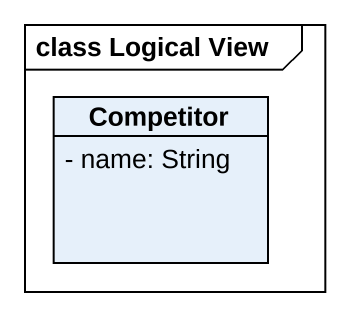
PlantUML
@startuml
mainframe class Logical View
hide circle
hide empty members
skinparam classAttributeIconSize 0
class Competitor {
  - name: String
}
@enduml
